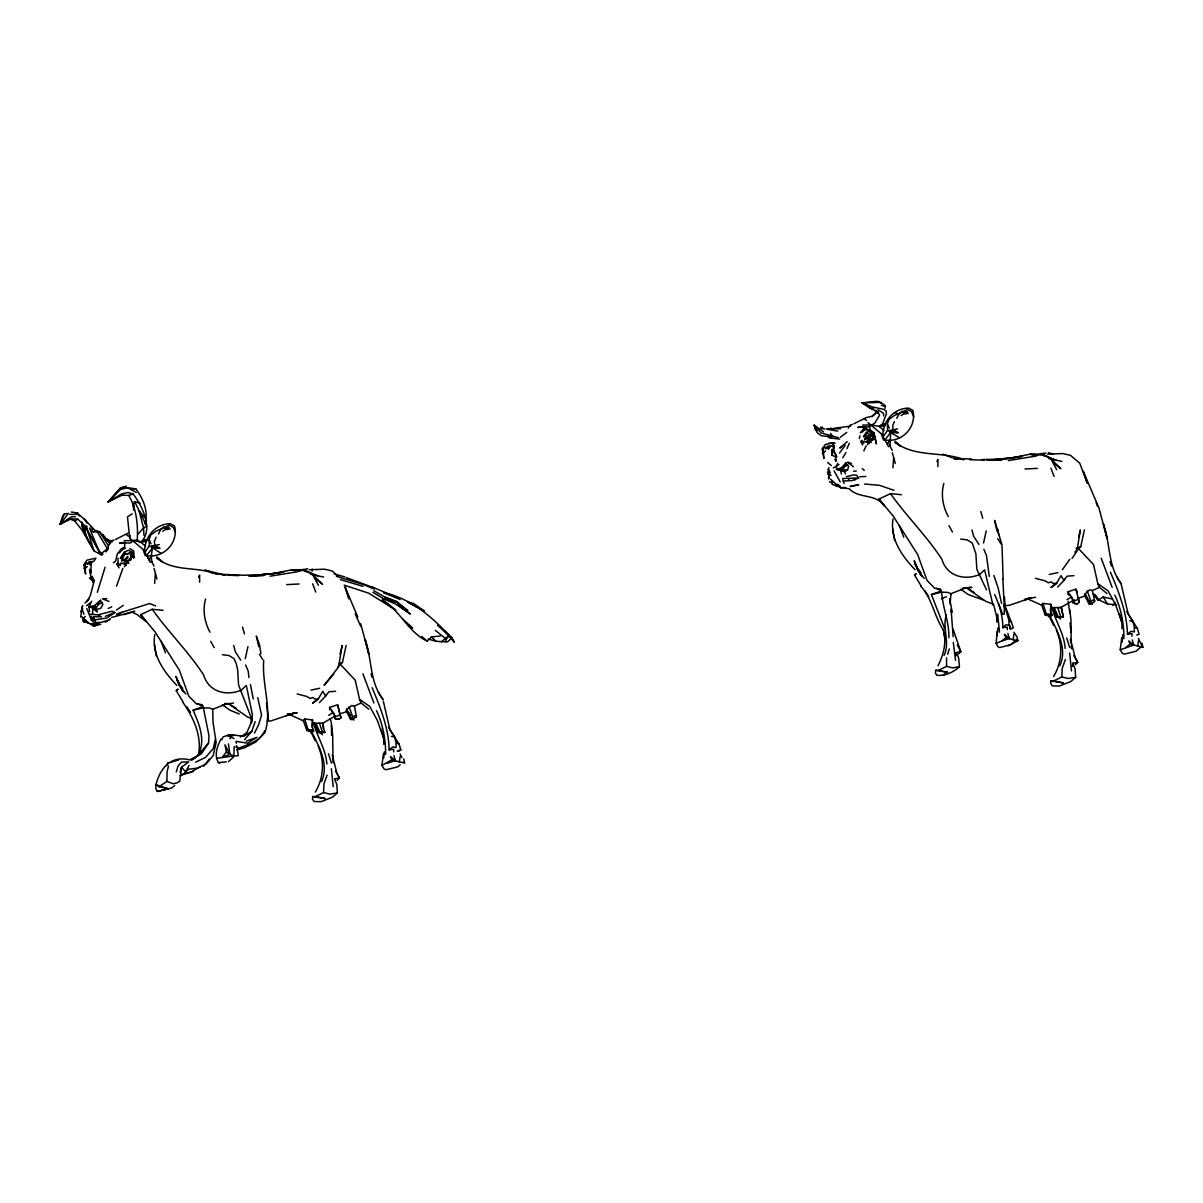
<?xml version="1.0" encoding="UTF-8"?>
<svg xmlns="http://www.w3.org/2000/svg" width="1203" height="1203" viewBox="0 0 1203 1203"><rect width="100%" height="100%" fill="white"/><g stroke="black" fill="none" stroke-linecap="round" stroke-linejoin="round"><path stroke-width="1.5" d="M393.667 751.83L393.667 749.198L389.155 749.89C388.78 728.371 380.374 707.379 372.133 687.695M1131.948 636.207L1131.948 633.575L1127.437 634.267C1127.061 612.748 1118.655 591.741 1110.414 572.072M134.119 501.862L133.488 510.192M1004.294 607.034L1002.851 578.869M1010.039 626.086L1010.009 628.898L1010.625 626.748M331.366 768.717L333.201 786.597M1069.662 653.079L1071.482 670.973M953.092 629.214L960.851 651.68L956.37 652.552L958.701 658.282L959.438 666.703C953.423 672.236 945.092 676.221 936.776 675.289L935.408 672.958L935.678 670.327L938.551 670.372L946.55 666.327L946.596 657.71M197.788 755.499C206.299 740.822 199.202 724.251 193.127 710.176L203.352 707.8L208.976 735.604L208.555 743.003L197.788 755.499L189.713 759.92C171.082 755.063 160.104 768.115 155.969 784.732L159.097 786.717L166.901 781.394L167.097 771.709L168.48 765.95M220.164 762.837L218.375 762.642C214.044 755.093 217.172 746.086 221.051 739.003M948.896 637.77C949.272 622.041 942.611 607.38 941.648 592.177L947.799 592.387L950.987 593.696L964.28 588.462L971.829 587.38L968.265 587.485M176.841 685.409C163.819 671.77 151.503 654.643 154.751 634.567M828.717 473.787L828.626 478.959L829.875 472.403L828.762 469.125L828.1 473.982L831.093 475.23M915.122 569.786C902.115 556.147 889.784 539.019 893.032 518.944M1015.588 640.567L1010.911 644.643L999.783 647.56L997.904 646.793L996.129 643.304L997.167 631.304M84.766 563.5L85.593 574.026L83.984 564.778L86.887 560.162L95.909 558.192L93.774 561.395L89.112 561.786L87.097 564.448L91.939 562.478L89.969 565.004M823.047 447.862L823.875 458.403L822.266 449.155L825.183 444.539L834.19 442.569L832.055 445.757L827.393 446.163L825.363 448.809L830.22 446.854L828.25 449.381M867.363 444.749L869.137 443.321L866.777 441.426L871.393 442.403L869.634 440.839L872.807 439.832L872.942 436.238L871.318 434.163L868.265 434.042L870.19 435.892L868.716 436.343L866.01 435.621L864.716 439.245L870.431 437.396M834.521 456.418L832.115 455.275L831.859 453.696L831.98 450.899L833.619 450.719L833.288 447.546L834.115 448.133M234.224 746.446L233.803 755.92L216.48 758.371M332.193 754.822L336.84 772.943L339.411 777.995L334.554 778.837L336.81 784.551L337.366 792.972L332.494 797.168L321.126 801.649L314.088 801.529L312.494 799.183L312.675 796.551L315.412 796.581L323.562 792.551L323.953 783.935L327.096 775.138M1070.76 642.868L1070.475 639.184L1075.121 657.319L1077.693 662.372L1072.835 663.214L1075.091 668.928L1075.662 677.349L1070.775 681.545L1059.407 686.026L1052.369 685.905L1050.775 683.56L1050.956 680.913L1053.693 680.958L1061.843 676.928L1062.234 668.312L1065.377 659.515M400.163 764.792L397.817 766.837L386.223 769.725L384.058 768.943L381.937 765.439L383.456 753.454M1120.219 649.815L1133.632 645.079L1128.715 640.913L1130.158 644.131L1142.85 647.274L1141.978 646.116L1136.098 651.199L1124.489 654.101L1122.339 653.304L1120.219 649.815L1121.737 637.831M304.705 719.003L312.509 719.95L312.073 726.492L313.667 731.093L310.795 732.672L310.494 729.935L307.908 729.319L304.705 719.003L303.261 720.326L306.87 730.537L310.043 731.514M1042.986 603.38L1050.805 604.327L1050.354 610.853L1051.948 615.47L1049.076 617.049L1048.775 614.312L1046.189 613.695L1042.986 603.38L1041.542 604.703L1045.151 614.913L1048.324 615.876M222.405 654.718L228.841 655.485L233.968 658.612L236.194 663.575L237.608 669.469L238.585 685.018L250.66 716.251L251.457 723.078L252.389 714.582L246.329 685.454L241.322 690.161C226.164 696.432 208.615 691.92 203.623 674.928C188.48 651.665 168.33 632.041 152.24 609.274L140.751 614.613L155.067 631.921L179.352 670.131L188.736 696.056L196.48 703.95L202.224 704.672L203.021 706.612L193.127 710.176M154.646 583.395L155.352 573.786M892.927 467.772L893.649 458.163M869.468 429.591L873.919 432.689L876.385 443.907L873.889 433.14L863.198 426.644L857.814 427.441L869.213 426.674L874.882 423.02L879.558 415.2L877.784 411.456M845.965 462.884L841.468 467.787L836.536 469.32L842.792 469.907L845.965 462.884L848.656 466.734L847.483 470.117L844.371 471.651L836.536 469.32L836.521 465.516L837.799 463.29M950.099 604.252L950.987 593.696M198.811 752.597C201.472 734.221 192.781 716.612 182.6 701.875M1013.903 632.267L1016.941 636.733L1017.888 640.718L1013.287 639.755L1013.753 634.372M885.032 408.268L885.273 405.622L880.671 402.343L862.175 402.855L871.964 409.336L875.769 410.524L878.28 412.93L877.243 413.17M312.449 727.635L312.509 719.95M997.107 635.876L997.858 628.101M306.87 730.537L307.908 729.319M834.13 445.997L833.995 447.275L833.047 443.381M1072.49 666.447L1072.835 663.214M1121.993 642.432L1122.895 634.658M159.277 544.583L151.458 546.132L152.39 548.177L151.307 555.696L149.277 559.966L143.187 549.53L129.698 538.222L130.044 535.335M383.697 758.055L384.434 751.845M1045.151 614.913L1046.189 613.695M944.084 655.364C950.37 642.357 941.889 628.357 946.355 614.989M80.736 616.928L82.09 606.748M124.27 566.733L126.195 564.869L123.759 563.064L128.962 563.079L126.977 561.831L127.533 560.778L124.255 561.5L126.992 558.688L121.653 560.778L125.292 552.899L122.285 556.057L121.653 560.778L128.074 557.801M205.578 599.019C202.45 610.252 204.51 622.041 209.984 632.192M943.859 483.38C940.731 494.628 942.791 506.403 948.265 516.568M1137.677 646.267L1138.429 640.913M403.727 758.913L404.569 762.897L399.396 761.905L400.148 756.537M943.904 632.146C946.445 643.861 943.182 655.515 937.994 665.845M889.979 446.253L890.686 432.554L889.739 430.509L897.558 428.945M131.443 555.395L130.435 558.297L126.977 561.831L130.796 559.756L131.443 555.395L134.525 557.365M175.473 532.282L173.142 527.26L169.277 525.17L155.728 531.32L150.871 534.869L149.037 539.485L149.352 545.831L144.676 552.733C143.774 537.771 154.916 523.801 170.315 523.756L174.585 526.012C178.736 542.779 163.593 558.583 146.48 555.636L152.39 548.177L159.758 548.357L154.616 545.019L154.465 541.109L156.119 537.275M913.754 416.659L911.423 411.621L907.558 409.546L894.024 415.697L889.167 419.23L887.318 423.847L887.634 430.208L882.957 437.11C881.919 422.058 893.288 408.223 908.596 408.133L912.866 410.388C917.017 427.155 901.874 442.96 884.761 439.997L881.453 433.907L867.995 422.599M862.566 425.065L871.604 424.96L879.152 426.418L882.656 423.892L886.416 413.546L886.13 411.095L883.874 409.366L872.536 406.99L862.175 402.855L876.055 401.351L878.867 401.516L881.062 403.426M145.743 546.117L137.262 539.771C138.195 525.17 136.495 508.343 128.691 495.441L122.059 495.17L108.135 501.967L120.39 487.937L126.375 486.207M955.799 655.77L956.37 652.552M124.285 540.688L133.322 540.583L140.871 542.057C154.074 530.057 142.104 505.455 133.097 493.982L127.984 492.493L121.338 494.012L108.135 501.967L119.037 489.786M346.118 645.515L342.464 662.387L337.863 666.688M1084.399 529.876L1080.745 546.764L1074.775 552.102M859.318 438.569L859.919 435.787M91.293 562.748L90.706 572.899M94.466 579.996L90.315 595.575L87.924 600.147M245.262 658.658L247.953 646.582M983.543 543.034L986.234 530.944M144.931 523.891C148.796 511.531 143.262 498.854 135.909 488.989L131.879 488.523M215.367 739.409L213.247 748.612L205.533 757.364L195.623 762.191M346.629 709.274L346.238 710.883L350.674 719.439L351.893 719.68L356.449 716.687L354.599 706.883L351.968 705.454L346.629 709.274L349.802 714.702L350.674 719.439M1084.535 595.244L1087.377 591.229L1090.264 589.831L1092.294 590.598L1094.73 601.049L1093.798 602.447L1088.956 603.816L1084.535 595.244L1086.294 595.59L1077.662 598.387M1088.956 603.816L1088.083 599.064L1084.911 593.65M339.983 654.237L342.148 645.56L338.524 667.094L324.088 685.379L333.742 674.026M1078.7 536.869L1080.429 529.921L1076.79 551.455L1072.038 558.403M89.548 611.665L88.962 606.628L91.654 601.169M263.713 660.507C261.803 684.657 272.329 708.838 265.066 732.401L255.833 741.965L244.54 747.8L236.75 749.92M180.089 772.341L181.503 767.153L188.736 761.905L181.578 762.07L178.119 765.83L176.285 771.875M864.716 439.245L868.716 436.343M869.634 440.839L872.235 438.674L872.942 436.238L871.228 436.118M105.774 551.861L109.774 543.034L99.398 531.636L93.172 531.921L89.488 528.147L99.323 551.951L101.684 555.109L94.075 550.914L82.045 530.192L74.842 521.049L70.436 519.23L67.488 519.546M862.596 444.96L860.566 441.245L863.559 443.17L864.175 441.05L869.137 443.321M830.521 479.11L832.491 481.005L831.98 484.253L836.476 485.937M117.984 558.267L118.12 563.004L116.826 564.192L120.24 565.455L121.022 562.869L126.195 564.869M103.007 554.327L99.323 551.951L85.022 526.012L77.774 519.094L71.157 518.824L60.15 524.267L62.601 516.343L64.33 513.982L66.857 513.501M947.603 654.327L949.332 648.883M876.145 410.674L875.152 413.742L872.235 416.584M116.541 586.177L122.841 568.372M125.638 558.523L127.879 556.192M105.067 567.214L97.353 592.297M244.6 739.559L251.773 731.409L255.171 721.635M84.526 568.207L85.218 566.282L84.06 568.628M822.807 452.584L823.499 450.659L822.341 453.005M321.487 781.604C329.321 764.928 319.231 746.792 311.637 731.875M1059.768 665.966C1067.602 649.304 1057.512 631.169 1049.918 616.252M75.458 516.704L71.548 516.794L60.15 524.267L64.33 513.982M221.848 739.83L223.051 736.898L227.517 735.454L231.322 734.717L243.773 736.296L251.773 731.409M1067.858 591.816L1072.008 597.56L1073.196 602.959L1077.001 604.086L1079.196 602.192L1075.888 589.169L1067.858 591.816L1068.069 594.357L1069.843 595.485M340.915 717.815L340.329 714.988L334.78 716.823L334.915 718.582L338.87 719.394L340.915 717.815L337.607 704.793L329.577 707.439L329.787 709.981M894.4 421.651L892.746 425.486L892.897 429.381L898.039 432.734L890.686 432.554L887.634 430.208M251.968 720.838L246.841 732.642L240.359 737.063M827.95 469.741L828.852 467.636M846.987 448.614L849.333 443.23M338.87 719.394L334.915 718.582M166.585 765.499L167.984 762.476M863.814 450.884L866.145 445.862M198.615 577.214L199.623 575.064L199.638 582.252M936.896 461.591L937.904 459.441L937.919 466.629M889.588 440.072L887.558 444.328L884.761 439.997L890.686 432.554L899.483 437.742M107.127 550.703L108.42 548.072L101.999 552.929M94.21 608.538L96.255 607.981L100.36 600.282L102.947 604.342L100.721 608.267L96.481 609.605L88.962 606.628L94.435 605.665L100.36 600.282M254.54 733.018L258.57 724.838L261.562 715.183L257.743 697.605M445.486 641.199L447.802 636.552L451.817 637.906L454.238 641.996L444.253 630.703L451.817 637.906L447.531 641.936L436.163 641.334L428.313 639.094M189.021 765.409L185.728 771.92L182.781 774.867L180.089 775.77M158.465 533.982L160.706 529.666L164.074 526.734M896.746 418.358L898.987 414.043L902.355 411.095M831.859 453.696L832.326 454.193M1053.602 676.462C1061.933 662.567 1063.046 645.56 1056.46 630.402M315.321 792.085C323.652 778.191 324.765 761.183 318.178 746.04M827.514 436.388L830.22 438.027L830.972 436.719M106.631 620.598L101.413 622.312L93.969 622.643L91.548 620.327L93.654 616.628L101.503 616.868L98.044 614.823L90.03 614.222M87.127 601.665L88.902 598.598L84.962 603.154M109.999 543.831L111.819 540.703L114.059 540.027M848.28 428.208L850.1 425.08L852.341 424.403M1069.783 559.275L1062.369 569.756M842.732 457.802L845.904 452.614M82.796 605.515L81.082 611.876L82.3 609.71L83.954 614.252M208.555 743.003L201.457 753.725L191.217 760.176M229.938 738.747L231.713 736.071L227.517 735.454L233.968 738.537M828.341 471.08L828.1 473.982L829.875 472.403M839.483 453.035L845.243 445.336M60.15 524.267L68.526 513.245M226.359 752.025L229.893 754.311L224.946 744.822L226.359 752.025L222.239 757.379L229.893 754.311L233.803 755.92L238.254 755.725L237.472 750.04M81.774 609.68L82.736 608.477M297.141 693.951L306.795 696.462L309.968 698.387L313.006 697.514L314.81 699.063L318.509 698.868L312.6 703.154L318.148 699.154L322.795 691.244L325.427 695.845L329.005 691.77L335.637 691.289M1035.422 578.327L1045.076 580.838L1048.249 582.763L1051.287 581.891L1053.091 583.44L1056.79 583.229L1050.881 587.53L1056.429 583.515L1061.076 575.62L1063.708 580.207L1067.287 576.132L1073.918 575.666M264.75 730.732C259.637 742.191 247.848 744.206 238.044 748.507L235.878 747.003M203.548 766.251L209.337 759.168M860.295 432.854L863.348 429.185L865.889 428.133M122.285 556.057L120.33 558.372L124.33 551.906L128.631 550.237L131.458 551.891L133.668 557.696L129.668 553.515L125.924 554.282L131.458 551.891M138.3 533.846L143.563 527.922L146.676 526.117L134.721 501.651L140.134 503.2M87.413 622.101L83.368 621.635L83.157 618.718L85.263 616.432M119.338 552.959L122.917 549.23L125.563 548.177M319.427 702.597L326.569 695.154M1057.708 586.974L1064.85 579.53M337.171 780.311L339.411 777.995L335.532 771.168M1075.452 664.673L1077.693 662.372L1073.813 655.545M1116.625 604.974L1107.482 603.921L1099.031 600.026L1094.76 594.402M135.909 488.989L127.488 487.741L120.616 489.38L108.135 501.967L111.217 499.997M356.449 716.687L354.629 715.695L350.945 718.341L353.998 720.011M958.52 653.996L960.851 651.68L957.242 644.883M1094.73 601.049L1092.91 600.071L1089.226 602.703L1092.279 604.387M233.638 756.898L228.45 761.619M994.655 594.508C999.362 604.959 1002.941 616.222 1002.821 627.725L1005.919 624.748L1009.091 625.349L1010.37 627.034M344.118 585.154L368.629 593.139L395.817 610.162L382.208 599.936C400.298 610.462 408.118 632.176 427.095 641.109L431.441 636.973L440.373 635.966M862.055 432.238L864.777 429.712L870.611 430.268M914.551 575.079L916.13 573.62L914.551 575.079L921.077 585.876M116.405 610.101L123.262 605.335M176.27 690.702L177.849 689.244L176.27 690.702L182.796 701.499M823.799 452.554L825.559 450.93M867.468 432.869L863.408 436.884L866.28 432.223L869.799 431.546L872.055 433.215L875.468 438.869M869.634 437.847L867.168 440.118L870.085 440.042L869.634 437.847L868.401 437.486M85.503 568.177L87.278 566.553M441.441 641.74L447.802 636.552M847.213 441.681L839.784 448.042L841.905 446.689M74.842 521.049L77.774 519.094M389.155 749.89L392.719 746.928L396.073 747.544L395.952 742.221L394.689 737.048L388.494 727.289M1127.437 634.267L1131 631.304L1134.354 631.921L1134.234 626.598L1132.955 621.425L1126.775 611.665M174.736 785.454L171.653 788.01L157.292 791.454L155.849 788.702L155.969 784.732L168.315 788.792L157.292 791.454M943.257 675.379L945.603 673.454M98.044 614.823L112.105 611.229L114.841 612.492L106.751 618.041L91.548 620.327L86.766 608.523M86.556 605.726L89.849 603.139M83.984 564.778L86.721 562.658M822.266 449.155L825.017 447.02M996.129 643.304L1001.693 641.034L1006.084 637.62L1013.287 639.755M833.243 468.012L839.032 464.599M840.28 437.291L846.701 432.448M875.769 413.215L871.604 416.358L866.145 417.621L853.844 423.802M381.937 765.439L391.877 759.755L399.396 761.905M1125.632 647.53L1130.158 644.131M1112.655 605.124L1115.512 603.019M115.563 539.425L127.864 533.26M132.165 513.816L127.488 516.854L129.698 538.222M398.404 751.424L400.81 749.875L399.05 744.01L389.922 729.68L383.366 701.379M1010.971 629.199L1013.377 627.65L1005.122 606.026L1004.475 596.658M105.187 622.237L110.345 618.928L106.496 621.289M113.323 562.733L115.578 561.335L117.262 554.042L121.458 548.733L124.556 546.989L124.917 542.282L119.533 543.064L130.405 542.989L133.322 540.583L137.262 539.771M1093.332 593.861L1098.038 600.177L1103.196 596.974L1112.519 599.064M328.705 715.334L332.78 712.823M1066.986 599.711L1071.061 597.199M162.721 531.215L169.067 527.335L164.706 528.388M901.002 415.576L907.348 411.712L902.987 412.764M192.164 759.694L194.946 757.995M98.165 604.763L102.285 602.297M944.641 628.507L931.408 594.538L941.302 590.989L940.505 589.034L934.761 588.312L927.017 580.432L917.633 554.493L893.348 516.282L879.032 498.989L890.521 493.651L901.378 494.704M323.607 728.898L323.156 723.063L334.374 716.477M1074.264 599.906L1060.008 607.921M322.359 732.522L325.036 732.356L318.524 732.507L314.224 722.988M1052.52 607.365L1056.805 616.883L1059.196 616.913M318.524 732.507L320.915 732.552M844.055 467.005L847.829 464.914M192.42 771.123L200.179 766.837M858.566 478.027L842.717 478.493L843.288 481.05L852.28 480.568L858.566 478.027L856.581 475.215L854.04 474.884L846.461 476.568M1008.009 645.861L1017.888 640.718L1016.761 639.56M1092.294 590.598L1099.407 587.38L1107.001 593.515M354.013 706.221L361.126 703.003L368.719 709.138M108.24 608.432L111.714 606.929M93.172 531.921L95.473 530.929L99.398 531.636L108.24 545.455M122.616 612.086L149.608 603.545L155.668 605.921M941.468 598.778L946.385 596.658M146.48 541.455L140.871 542.057L146.781 539.53M885.062 423.907L879.152 426.418L884.025 430.479M140.871 542.057L145.698 540.042L144.21 539.696M114.841 612.492L105.338 616.327M286.344 715.62L293.156 713.379L270.901 720.973L267.201 721.183M1024.625 599.996L1031.437 597.756L1009.182 605.35L1005.482 605.56M203.352 707.8L209.517 708.026L212.705 709.319L225.999 704.086L233.547 703.018M98.691 623.966L93.473 625.996L87.503 622.357L81.669 616.643M128.691 495.441L133.097 493.982M116.871 614.041L122.27 612.086M1078.61 599.365L1073.061 601.199M116.465 614.703L120.901 613.109M246.164 741.153L257.021 737.334L247.562 743.168L235.999 741.349L236.329 743.213M323.667 577.049L317.742 575.816L303.336 569.62L296.976 571.831L270.028 576.192M1061.948 461.426L1056.039 460.193L1041.633 453.997L1035.257 456.208L1008.309 460.569M397.201 751.108L400.81 749.875M1136.685 635.064L1139.091 634.237L1137.331 628.387L1128.203 614.056L1121.151 584.102L1116.549 576.658M339.366 663.454L342.464 662.387M1076.099 548.357L1080.745 546.764M1062.324 617.064L1063.317 616.733L1061.437 607.425L1052.039 607.635M959.438 666.703L952.505 667.876L946.55 666.327M339.396 714.011L346.299 711.785M1001.693 641.034L1009.437 638.567L1007.828 633.41M123.804 614.703L134.826 611.244L111.578 617.44M387.351 763.153L395.336 760.702L393.967 755.544M337.366 792.972L329.848 794.115L323.562 792.551M1075.662 677.349L1068.129 678.492L1061.843 676.928M297.743 570.763L307.757 568.703M185.172 773.875L193.472 771.514M171.488 762.025L178.555 760.025M181.202 774.627L190.871 771.98M284.179 571.801L271.427 573.936L291.532 569.876L303.336 569.62L312.66 574.613L322.584 584.297L315.186 578.658M121.864 487.862L124.962 487.095M850.686 426.073L834.461 428.238M96.571 625.259L93.473 625.996L100.766 624.297L90.947 624.086L98.541 624.372M859.799 476.779L865.784 476.463M288.525 714.462L293.156 713.379M931.408 594.538L941.648 592.177M1035.512 597.274L1025.257 599.199L1031.437 597.756M166.811 529.606L170.194 528.839M905.092 413.982L908.476 413.215M311.021 690.086L319.622 688.281M1049.302 574.448L1057.888 572.658M1025.242 598.989L1028.61 598.417M69.774 514.358L78.511 514.388M290.329 714.041L297.231 712.898L293.968 712.777M1002.821 627.725L1007.197 627.034L1007.302 629.665M263.472 574.538L260.886 574.899L269.683 573.861M1004.475 458.523L992.009 460.072L1019.212 456.96L1022.46 456.163L1009.708 458.313L1029.813 454.253L1041.633 453.997L1050.941 458.99L1060.866 468.674L1054.941 464.163M266.194 574.147L253.728 575.696L280.931 572.598M1056.805 616.883L1063.317 616.733M313.757 723.259L323.156 723.063M1007.964 458.238L999.167 459.275L1010.64 458.403M884.761 425.817L879.152 426.418L883.979 424.418L882.491 424.073M1041.347 453.561L1046.039 453.08M218.375 762.642L226.314 761.845M77.864 513.064L71.323 512.012M853.589 471.215L856.265 471.035M828.476 443.29L835.002 443.321M312.148 731.183L313.667 731.093L313.306 729.98L310.494 729.935M1050.43 615.56L1051.948 615.47L1050.73 612.011L1050.805 604.327M1025.016 468.99L1037.347 468.373M286.735 584.613L299.066 583.996M264.765 574.342L272.359 574.026M981.994 459.636L1004.039 458.899M1047.497 454.132L1062.881 453.576L1070.55 455.411L1079.753 463.215L1087.286 483.215L1083.301 471.35L1098.986 508.087L1107.151 538.658L1103.482 524.132C1110.549 543.951 1107.647 566.598 1121.497 583.906M309.201 569.756L324.599 569.199L332.269 571.034L337.893 576.147M265.758 574.523L243.698 575.26L215.532 574.102M826.386 428.824L840.641 428.764M106.736 598.688L102.405 598.793L108.947 601.47M836.762 484.072L839.604 485.531L840.431 487.636L845.604 487.546M871.934 402.404L874.115 402.373M820.476 427.291L822.747 427.291M1073.196 602.959L1077.151 603.771M1048.775 614.312L1051.587 614.342M984.505 460.117L969.573 459.696M864.566 484.042L879.378 485.29L893.949 490.298M839.829 487.004L836.22 485.967M960.55 459.23L963.919 459.606C941.363 450.93 915.303 457.817 894.942 442.178L900.656 446.223L895.273 441.26M213.818 573.41C195.487 566.297 173.112 572.011 156.661 557.801L162.375 561.846L156.976 556.899M962.941 587.861L966.505 587.951L985.843 601.35L992.43 603.891M224.66 703.484L228.209 703.59L247.562 716.973L252.495 718.883M957.182 458.854L953.814 458.478L971.633 459.005M863.348 429.185L866.897 429.306M839.694 439.065L830.22 438.027M227.608 575.169L238.675 575.635M836.536 469.32L847.483 470.117M1035.121 454.569L1029.813 454.253L1035.046 455.441M1040.43 454.884L1043.963 455.095M305.682 570.718L291.532 569.876L295.021 570.658M829.243 436.599L821.649 435.832L819.213 434.223L817.213 432.689L814.175 425.155L823.619 431.937M831.98 450.899L834.566 453.245M953.814 458.478L958.986 458.929M152.24 609.274L163.082 610.327M824.807 429.095L820.972 428.343M222.269 574.869L225.653 575.245L206.976 570.598M837.769 431.11L827.484 429.336M843.378 488.057L849.258 488.734C858.701 499.125 875.814 493.155 884.31 505.952L879.032 498.989M960.686 539.094L967.122 539.861L972.25 542.989L975.889 553.846L976.866 569.395L986.55 589.921M228.525 734.988L233.953 735.65M873.649 408.704L870.716 408.253L862.175 402.855M816.912 430.734L815.138 429.215L814.175 425.155L821.063 432.975L838.326 437.651M1050.956 680.913L1063.467 682.943L1053.693 680.958M312.675 796.551L325.186 798.566L315.412 796.581M935.678 670.327L947.738 672.327L938.551 670.372M832.296 482.162L830.175 482.493L829.709 481.546M88.962 606.628L96.255 607.981L94.435 605.665M894.415 412.764L897.197 413.351M830.536 428.178L833.529 428.809M1129.722 620.703L1132.955 621.425M391.441 736.326L394.689 737.048M159.097 786.717L168.315 788.792M1049.046 458.599L1056.039 460.193M310.75 574.237L317.742 575.816M407.982 602.147L413.682 603.545L424.313 611.034L407.982 602.147L417.321 607.455M83.368 621.635L88.451 622.943L85.714 620.312M340.359 579.59L362.99 586.327M889.739 430.509L898.039 432.734M151.458 546.132L159.758 548.357M336.344 576.342L363.171 584.432L374.298 589.094M372.87 592.327L383.531 598.763L397.366 602.523L407.847 610.748L396.313 601.244L384.644 596.989L373.847 590.703M334.389 574.057L344.945 576.929M983.092 599.891L968.43 594.658L960.611 589.169M881.348 405.351L884.536 406.268M882.656 423.892L885.363 424.734M144.375 539.53L147.067 540.373M1135.181 627.695L1137.331 628.387M396.9 743.319L399.05 744.01M383.501 592.748C410.103 598.117 430.839 615.831 448.914 635.094M346.419 577.651L373.727 587.756M1009.693 621.109L1011.663 621.786M1048.46 452.599L1052.866 454.117M851.498 463.501L847.694 462.178L853.408 466.734M840.431 487.636L841.769 488.117M395.11 596.523L372.524 587.184M1041.497 605.139L1027.317 598.718M303.216 720.762L287.547 713.635M166.901 781.394L172.976 783.724L176.751 783.003L179.788 781.198L181.503 767.153L185.728 771.92L188.465 769.228L197.292 768.146L206.059 764.025L213.172 755.559L216.164 742.492L213.036 722.522L212.705 709.319M239.217 713.965L230.164 710.296L222.329 704.808M943.182 454.148L952.295 457.862M384.358 593.064L400.163 599.53M204.901 569.771L214.014 573.485M836.942 485.245L832.491 481.005M384.644 596.989L397.366 602.523M383.531 598.763L396.855 604.613L410.193 613.906L396.855 604.613M112.405 541.696L106.09 538.764L102.796 534.523M131.578 611.921L137.082 614.553L146.029 621.575L140.751 614.613M127.488 487.741L136.33 492.463M198.014 703.875L203.021 706.612M936.295 588.237L941.302 590.989M161.187 553.365L149.352 545.831M969.107 589.395L974.415 592.553M230.826 705.033L236.134 708.176M129.789 548.553L133.548 550.944L133.668 557.696L130.631 552.252M109.067 540.749L106.09 538.764L109.774 543.034M832.055 445.757L834.25 447.245M1078.865 548.989L1093.527 564.538L1097.813 583.696L1108.128 590.899L1115.557 604.688L1121.843 622.101M340.584 664.612L355.246 680.176L359.532 699.319L369.832 706.522L377.276 720.311L383.562 737.74M869.799 431.546L872.37 433.456L874.761 439.005L873.919 432.689M403.065 619.334L412.569 628.041M1041.633 453.997L1044.58 456.253M303.336 569.62L306.299 571.876M435.26 630.342L445.576 638.522M83.157 618.718L88.451 622.943M864.401 418.794L866.521 420.494M126.135 534.418L128.24 536.132M1009.437 638.567L1004.385 634.387L1006.084 637.62M395.336 760.702L390.434 756.537L391.877 759.755M408.313 624.853L412.343 628.342M421.727 636.462L427.095 641.109M437.456 625.259L451.817 637.906M827.589 462.328L831.318 465.621M89.308 577.966L93.037 581.26M1060.64 619.079L1058.384 617.034L1054.309 607.861M322.359 734.702L320.103 732.657L316.028 723.484M83.022 619.71L83.909 620.507M877.829 409.727L883.528 413.276L883.588 415.847M431.441 636.973L436.163 641.334M90.3 571.756L89.639 571.139L90.541 572.207M91.097 570.613L89.804 569.38L90.962 573.56M862.295 468.584L864.235 470.433M95.473 530.929L84.225 519.034M118.12 563.004L120.24 565.455M890.521 493.651C906.611 516.418 926.761 536.027 941.904 559.305C946.896 576.282 964.445 580.808 979.603 574.538L984.61 569.831L993.001 605.304M921.814 576.057L919.964 573.38L924.175 578.402M183.533 691.68L181.683 689.003L185.894 694.041M853.965 478.523L855.122 479.907M832.641 450.163L831.98 449.351L832.521 451.576M92.33 576.192L93.172 582.342L91.473 577.53M144.601 517.531L138.977 510.553L143.563 527.922L143.969 535.47M917.603 568.387L921.032 572.778M180.465 685.469L182.751 688.402M452.102 639.229L454.238 641.996M1070.73 596.658L1072.52 598.989M331.562 711.108L335.126 715.785M403.697 761.755L404.569 762.897M919.964 573.38L921.754 575.801L917.468 569.169L914.205 560.688L918.355 571.034L921.754 575.801M181.683 689.003L183.473 691.424L179.187 684.793L175.924 676.312L180.074 686.657L183.473 691.424M329.577 707.439L333.712 713.184L334.78 716.823M871.318 434.163L874.761 439.005L872.942 436.238M830.566 433.396L832.987 436.824M90.721 526.282L92.796 529.26M79.338 515.997L77.353 513.125L85.233 520.057L86.887 522.944M917.032 566.974L915.032 564.057L918.355 571.034M179.743 684.041L176.751 679.695L180.074 686.657M924.912 590.899L928.821 596.808M186.645 706.537L190.54 712.432M978.956 544.433L973.648 536.237L971.964 529.921M240.675 660.056L235.367 651.861L233.683 645.545M920.881 586.252C932.43 599.019 934.205 616.462 943.618 630.432M861.754 440.268L863.559 443.17M841.468 467.787L842.792 469.907M378.268 692.296L382.87 699.725M355.171 613.861L360.855 626.507M1103.196 596.974L1107.482 603.921M997.738 538.628L1001.016 543.967M259.457 654.252L262.735 659.59M116.826 564.192L119.052 567.861M96.796 531.109L107.323 548.613M1095.286 595.53L1098.038 600.177M86.661 525.816L87.684 531.29L101.684 555.109M840.235 481.922L834.07 470.869M834.852 459.245L835.89 461.065L835.483 454.373L836.747 456.975L833.348 449.32M348.93 712.838L350.78 716.086M92.646 581.41L93.172 582.342M236.42 745.529L238.044 748.507M383.216 699.529C369.366 682.221 372.268 659.59 365.201 639.755L368.87 654.297L360.705 623.71M948.987 525.651L952.43 532.012M210.705 641.274L214.149 647.65M1050.941 458.99L1056.7 469.711M312.66 574.613L318.419 585.335M95.428 622.011L93.654 616.628M400.148 754.086L401.952 757.574M1138.429 638.462L1141.391 644.733M869.213 426.674L870.16 428.524M844.371 471.651L845.498 473.862M889.543 444.99L892.205 450.358M872.235 438.674L872.807 439.832M151.262 560.613L153.924 565.981M148.24 558.357L150.225 562.357M886.536 442.734L888.506 446.719M1049.482 616.763L1053.452 625.079M311.201 732.386L315.156 740.702M887.318 423.847L889.318 428.148M149.037 539.485L151.037 543.786M1075.888 589.169L1077.226 592.087M337.607 704.793L339.502 712.417M903.769 537.23L899.333 525.561M165.488 652.853L161.052 641.199M87.684 531.29L94.075 550.914L85.684 535.305L81.879 522.042L82.03 526.117L89.443 543.154M1097.813 583.696L1099.407 587.38M1060.79 616.898L1057.798 607.665M322.524 732.522L319.517 723.289M1114.82 595.079C1121.181 608.688 1123.993 623.725 1123.918 638.658M376.539 710.717C382.9 724.326 385.727 739.349 385.637 754.296M359.532 699.319L361.126 703.003M357.772 616.959L345.02 586.974L349.005 598.838L345.141 586.959M983.889 549.335L986.475 555.5L989.287 576.478M245.607 664.958L248.194 671.124L248.976 677.575M1063.151 616.613L1061.211 607.244M325.036 732.356L323.442 728.777L322.93 722.883M91.052 576.929L91.503 578.041M1101.211 558.207L1112.158 587.335M362.93 673.845L373.877 702.973M1087.377 591.229L1090.926 601.034M349.096 706.853L352.644 716.657M82.03 526.117L85.684 535.305L85.022 526.012M96.481 609.605L97.413 611.981L92.706 608.643L92.631 614.312M998.64 603.756L1002.64 614.147L1004.279 614.131L1004.234 604.492L1008.836 620.026L1009.091 625.349M1050.926 468.208L1054.054 476.448M312.645 583.831L315.772 592.071M1003.107 578.763L1001.979 544.869L994.595 520.373L997.016 531.109M1096.159 502.628L1097.347 505.922M993.889 575.515L998.099 587.816L1001.573 603.5M843.288 481.05L844.085 483.456M881.453 433.907L883.528 440.118M143.187 549.53L145.247 555.756M1066.7 638.011L1069.647 647.364M328.419 753.634L331.366 763.003M1089.061 600.447L1090.174 604.056M848.491 478.553L848.927 480.072M980.806 511.516L982.731 518.252M242.51 627.139L244.45 633.876M1073.407 600.147L1074.429 603.741M1110.083 561.485L1111.361 566.057M1119.271 613.59L1121.933 623.079L1122.008 628.763M380.99 729.213L383.652 738.702L383.727 744.386M892.325 452.764L895.273 463.396M154.044 568.387L156.992 579.019M1132.249 639.921L1133.632 645.079M993.498 604.041L996.625 616.507L996.851 622.192M1078.294 598.568L1079.196 602.192M130.435 558.297L130.796 559.756M1068.129 601.32L1069.813 613.079M330.254 718.642L331.502 723.755L331.562 735.319M1065.181 648.417C1064.084 633.304 1055.332 621.079 1051.768 607.079M326.9 764.055C325.787 748.928 317.036 736.702 313.487 722.702M258.735 646.733L256.314 635.996L259.592 644.943L260.901 653.68M840.732 471.05L841.408 474.057M1142.008 643.289L1142.85 647.274M371.125 673.815L371.802 677.109M250.45 684.612L253.247 698.958M949.648 598.763L952.25 612.237M943.212 629.5L945.032 639.034M950.881 609.094L951.408 612.312M833.183 443.2L833.769 447.937M997.678 614.177L999.482 632.146M951.212 611.019L953.152 636.703M892.746 528.824L894.581 540.448M154.465 644.447L156.3 656.071M120.39 487.937L120.616 489.38M92.932 578.132L93.202 579.861L90.616 575.771L89.984 571.275M997.873 529.305L998.655 534.553M228.435 743.89L229.893 754.311M1069.723 609.545L1070.971 619.921L1071.136 640.673M331.442 725.168L332.69 735.544L333.051 762.807M266.495 702.958L268.449 719.65M1070.053 623.124L1070.986 632.071M835.754 459.441L835.89 461.065M133.112 503.666L133.398 507.756M151.307 555.696L151.698 561.876M955.528 660.342L953.302 642.432M133.398 550.703L133.668 557.696M312.118 569.064L312.178 571.064M1071.287 645.56L1071.377 648.808M832.1 454.343L832.115 455.275M91.533 616.267L91.548 620.327M853.378 485.636L850.175 486.478L858.716 484.854L853.378 485.636M1001.828 459.817L987.287 460.298L1001.828 459.817M263.547 575.44L249.006 575.921L263.547 575.44"/></g></svg>
